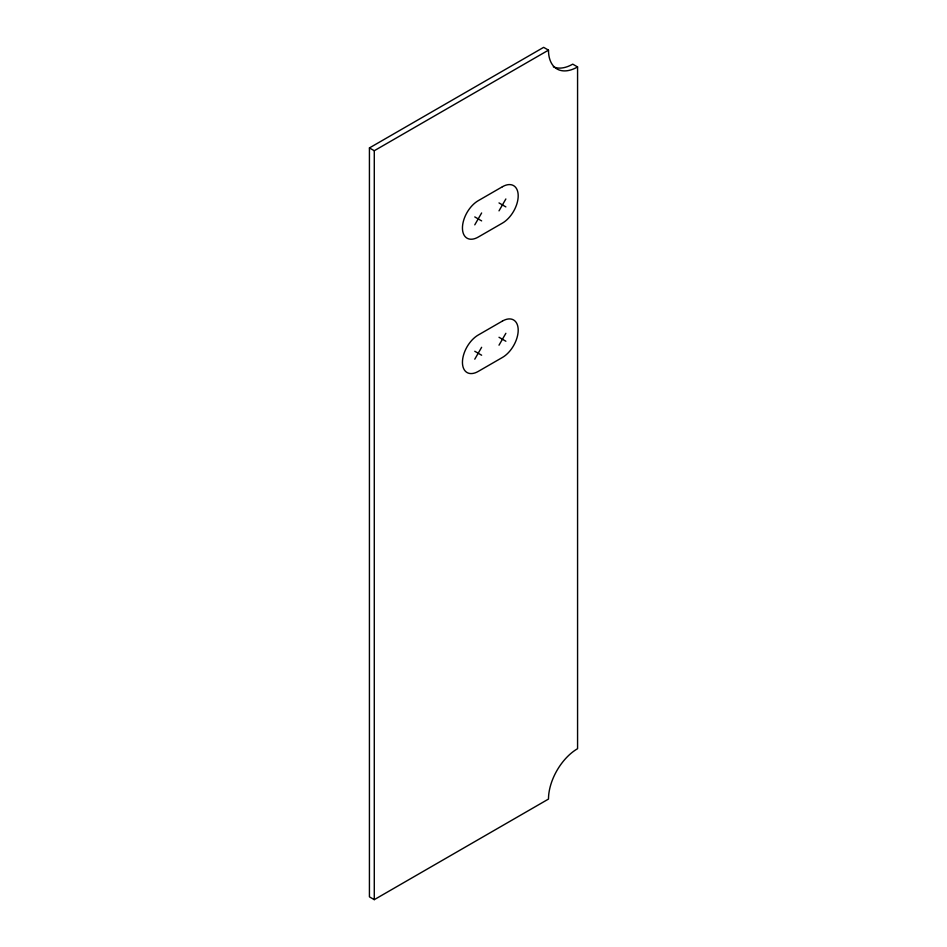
<?xml version="1.0" encoding="UTF-8"?>
<svg xmlns="http://www.w3.org/2000/svg" width="947" height="947" viewBox="0 0 947 947"><rect width="100%" height="100%" fill="white"/><g stroke="black" fill="none" stroke-linecap="round" stroke-linejoin="round"><path stroke-width="1.42" d="M474.778 224.841L481.632 212.968M499.01 210.85L505.864 198.977M474.778 359.173L481.632 347.3M499.01 345.182L505.864 333.308M369.425 147.933L543.637 47.35L548.491 50.144A41.135 23.746 -60 0 0 577.575 66.941L577.575 748.698A41.135 23.746 -60 0 0 548.491 799.067L374.278 899.65L369.425 896.856L369.425 147.933L374.278 150.727L548.491 50.144M577.575 66.941L572.722 64.147A41.135 23.746 -60 0 1 553.332 66.775M499.01 202.93L505.864 206.896M474.778 216.922L481.632 220.888M499.01 337.274L505.864 341.228M474.778 351.266L481.632 355.22M374.278 150.727L374.278 899.65M502.443 186.725L478.199 200.717A22.278 12.867 -60 0 0 462.444 228.002A22.278 12.867 -60 0 0 478.199 237.093L502.443 223.101A22.278 12.867 -60 0 0 518.198 195.816A22.278 12.867 -60 0 0 502.443 186.725M502.443 321.057L478.199 335.049A22.278 12.867 -60 0 0 462.444 362.334A22.278 12.867 -60 0 0 478.199 371.437L502.443 357.445A22.278 12.867 -60 0 0 518.198 330.148A22.278 12.867 -60 0 0 502.443 321.057"/></g></svg>
